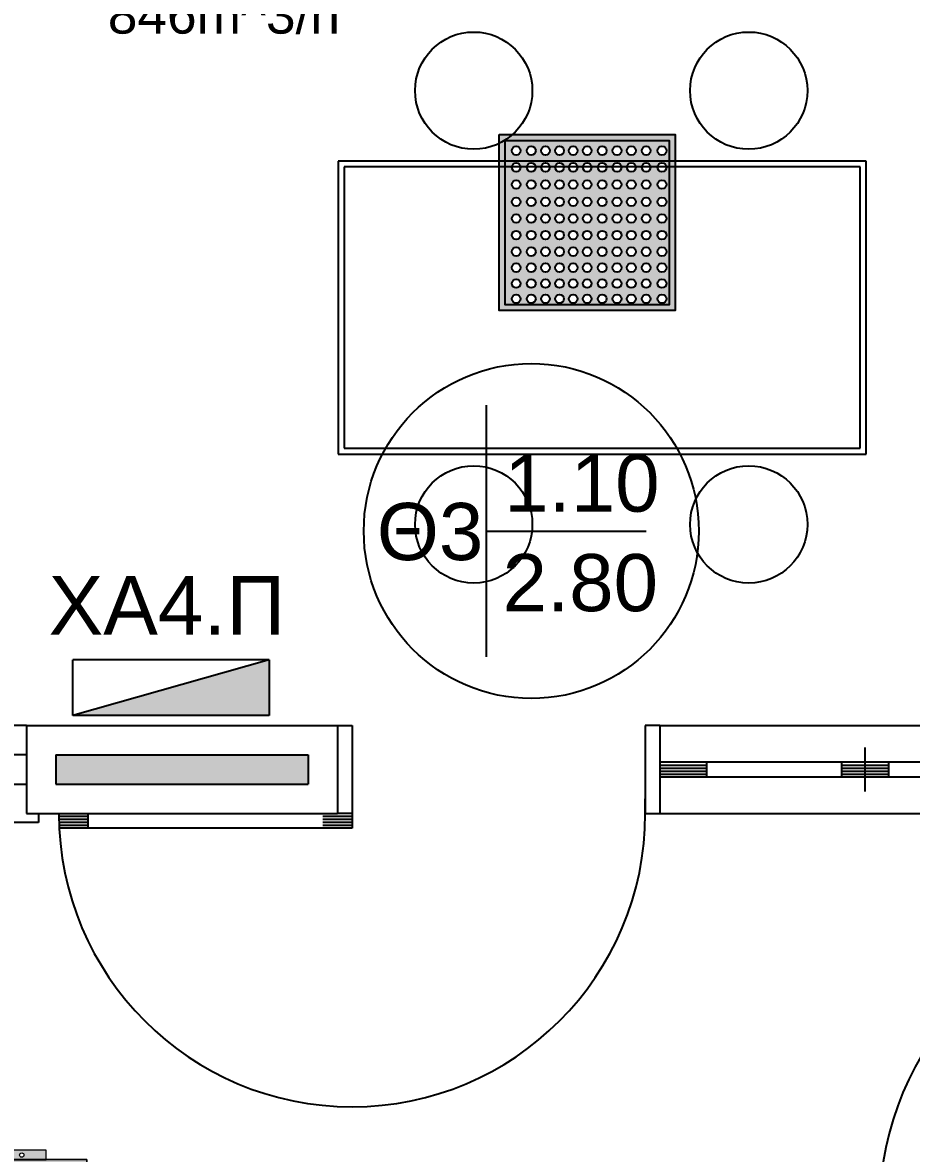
# Model space of a CAD drawing. Header units: metres. Extents: x -11 to 85, y -301 to 135.
# Drawn here: x 39.65 to 42.681, y -107.566 to -103.709 of the extents above; entities that cross this region are included whole.
import ezdxf

# ---------------------------------------------------------------- set-up
doc = ezdxf.new("R2010")
doc.units = ezdxf.units.M
doc.header["$LTSCALE"] = 0.036
for name, color, linetype in [('arxitek aorofos', 252, 'Continuous'), ('electext', 20, 'Continuous'), ('HLEK-SYMBOL', 3, 'Continuous'), ('HLEK_FL001_SYMBOLS', 230, 'Continuous')]:
    doc.layers.add(name, color=color, linetype=linetype)
doc.layers.add('axel', color=170, linetype='Continuous', lineweight=0)
doc.styles.add('COMU-N', font='arial.ttf')
doc.styles.add('W4MS2', font='W4MS2.shx')

# ---------------------------------------------------------------- blocks, each defined once
blk = doc.blocks.new('A$C14EC32DB')
for p, q in [((0.3, 2.44), (0.33, 2.44)), ((0.33, 2.44), (0.33, -0.04)), ((0, 2.4), (0, 0)), ((0.1, 2.4), (0.1, 2.35)), ((0.2, 2.35), (0.2, 2.4)), ((0.1, 2.35), (0.2, 2.35)), ((0.125, 2.35), (0.125, 1.6167)), ((0.175, 2.35), (0.175, 1.6167)), ((0.1, 1.6167), (0.1, 1.5667)), ((0.2, 1.6167), (0.1, 1.6167)), ((0.2, 1.5667), (0.2, 1.6167)), ((0.1, 1.5667), (0.2, 1.5667)), ((0.125, 1.5667), (0.125, 0.8333)), ((0.175, 1.5667), (0.175, 0.8333)), ((0.1, 0.8333), (0.1, 0.7833)), ((0.2, 0.8333), (0.1, 0.8333)), ((0.2, 0.7833), (0.2, 0.8333)), ((0.1, 0.7833), (0.2, 0.7833)), ((0.125, 0.7833), (0.125, 0.05)), ((0.175, 0.7833), (0.175, 0.05)), ((0.1, 0.05), (0.1, 0)), ((0.2, 0.05), (0.1, 0.05)), ((0.2, 0), (0.2, 0.05)), ((0.3, -0.04), (0.33, -0.04))]:
    blk.add_line(p, q)
blk = doc.blocks.new('thranio erga 2')
at = {"layer": 'arxitek aorofos'}
for p, q in [((-8.9619, 41.375), (-8.9619, 40.375)), ((-7.1619, 41.375), (-8.9619, 41.375)), ((-8.9419, 41.355), (-8.9419, 40.395)), ((-7.1819, 41.355), (-8.9419, 41.355)), ((-7.1819, 40.395), (-7.1819, 41.355)), ((-7.1619, 40.375), (-7.1619, 41.375)), ((-8.9419, 40.395), (-7.1819, 40.395)), ((-8.9619, 40.375), (-7.1619, 40.375))]:
    blk.add_line(p, q, dxfattribs=at)
for centre in [(-8.5002, 41.615), (-7.5622, 41.615), (-8.5002, 40.1355), (-7.5622, 40.1355)]:
    blk.add_circle(centre, 0.2, dxfattribs=at)
blk = doc.blocks.new('gJ6_a28')
at = {"layer": 'HLEK-SYMBOL', "color": 0, "linetype": 'Continuous'}
for p, q in [((-0.67, 0), (-0.67, 0.19)), ((-0.67, 0.19), (0, 0.19)), ((-0.67, 0), (0, 0.19)), ((0, 0.19), (0, 0)), ((-0.67, 0), (0, 0))]:
    blk.add_line(p, q, dxfattribs=at)
at = {"layer": 'HLEK-SYMBOL', "color": 0}
blk.add_solid([(-0.67, 0.19), (0, 0.19), (-0.67, 0)], dxfattribs=at)
at = {"layer": 'HLEK-SYMBOL', "color": 0, "style": 'W4MS2', "flags": 8}
blk.add_attdef('NODE_NUMBER', (0.018, 0.0914), '', height=0.1, dxfattribs=at)
blk.add_attdef('NODE_NUMBER', (0.018, 0.0914), '', height=0.1, dxfattribs=at)
blk = doc.blocks.new('led 46W tetragono')
at = {"layer": 'HLEK_FL001_SYMBOLS'}
h = blk.add_hatch(color=256, dxfattribs=at)
h.dxf.hatch_style = 1
h.paths.add_polyline_path([(104.7283, -8.1225), (104.7283, -8.7225), (105.3283, -8.7225), (105.3283, -8.1225)])
h.paths.add_polyline_path([(105.3083, -8.1425), (105.3083, -8.7025), (104.7483, -8.7025), (104.7483, -8.1425)], flags=16)
h.paths.add_polyline_path([(104.9493, -8.1771, -1), (104.9193, -8.1771, -1)], flags=0)
h.paths.add_polyline_path([(104.9954, -8.1771, -1), (104.9654, -8.1771, -1)], flags=0)
h.paths.add_polyline_path([(104.9014, -8.1771, -1), (104.8714, -8.1771, -1)], flags=0)
h.paths.add_polyline_path([(105.0432, -8.1771, -1), (105.0133, -8.1771, -1)], flags=0)
h.paths.add_polyline_path([(104.9493, -8.2338, -1), (104.9193, -8.2338, -1)], flags=0)
h.paths.add_polyline_path([(104.9954, -8.2338, -1), (104.9654, -8.2338, -1)], flags=0)
h.paths.add_polyline_path([(104.9014, -8.2338, -1), (104.8714, -8.2338, -1)], flags=0)
h.paths.add_polyline_path([(104.8526, -8.1771, -1), (104.8227, -8.1771, -1)], flags=0)
h.paths.add_polyline_path([(105.0432, -8.2338, -1), (105.0133, -8.2338, -1)], flags=0)
h.paths.add_polyline_path([(105.0946, -8.1771, -1), (105.0647, -8.1771, -1)], flags=0)
h.paths.add_polyline_path([(104.8526, -8.2338, -1), (104.8227, -8.2338, -1)], flags=0)
h.paths.add_polyline_path([(105.0946, -8.2338, -1), (105.0647, -8.2338, -1)], flags=0)
h.paths.add_polyline_path([(104.9493, -8.2927, -1), (104.9193, -8.2927, -1)], flags=0)
h.paths.add_polyline_path([(104.9954, -8.2927, -1), (104.9654, -8.2927, -1)], flags=0)
h.paths.add_polyline_path([(104.8012, -8.1771, -1), (104.7713, -8.1771, -1)], flags=0)
h.paths.add_polyline_path([(104.9014, -8.2927, -1), (104.8714, -8.2927, -1)], flags=0)
h.paths.add_polyline_path([(105.0432, -8.2927, -1), (105.0133, -8.2927, -1)], flags=0)
h.paths.add_polyline_path([(105.1452, -8.1771, -1), (105.1152, -8.1771, -1)], flags=0)
h.paths.add_polyline_path([(104.8012, -8.2338, -1), (104.7713, -8.2338, -1)], flags=0)
h.paths.add_polyline_path([(104.8526, -8.2927, -1), (104.8227, -8.2927, -1)], flags=0)
h.paths.add_polyline_path([(105.1452, -8.2338, -1), (105.1152, -8.2338, -1)], flags=0)
h.paths.add_polyline_path([(105.0946, -8.2927, -1), (105.0647, -8.2927, -1)], flags=0)
h.paths.add_polyline_path([(104.9493, -8.3517, -1), (104.9193, -8.3517, -1)], flags=0)
h.paths.add_polyline_path([(104.9954, -8.3517, -1), (104.9654, -8.3517, -1)], flags=0)
h.paths.add_polyline_path([(105.1939, -8.1771, -1), (105.164, -8.1771, -1)], flags=0)
h.paths.add_polyline_path([(104.9014, -8.3517, -1), (104.8714, -8.3517, -1)], flags=0)
h.paths.add_polyline_path([(105.0432, -8.3517, -1), (105.0133, -8.3517, -1)], flags=0)
h.paths.add_polyline_path([(104.8012, -8.2927, -1), (104.7713, -8.2927, -1)], flags=0)
h.paths.add_polyline_path([(105.1452, -8.2927, -1), (105.1152, -8.2927, -1)], flags=0)
h.paths.add_polyline_path([(105.1939, -8.2338, -1), (105.164, -8.2338, -1)], flags=0)
h.paths.add_polyline_path([(104.8526, -8.3517, -1), (104.8227, -8.3517, -1)], flags=0)
h.paths.add_polyline_path([(105.0946, -8.3517, -1), (105.0647, -8.3517, -1)], flags=0)
h.paths.add_polyline_path([(105.1939, -8.2927, -1), (105.164, -8.2927, -1)], flags=0)
h.paths.add_polyline_path([(105.2445, -8.1771, -1), (105.2145, -8.1771, -1)], flags=0)
h.paths.add_polyline_path([(104.8012, -8.3517, -1), (104.7713, -8.3517, -1)], flags=0)
h.paths.add_polyline_path([(104.9493, -8.4083, -1), (104.9193, -8.4083, -1)], flags=0)
h.paths.add_polyline_path([(104.9954, -8.4083, -1), (104.9654, -8.4083, -1)], flags=0)
h.paths.add_polyline_path([(105.1452, -8.3517, -1), (105.1152, -8.3517, -1)], flags=0)
h.paths.add_polyline_path([(104.9014, -8.4083, -1), (104.8714, -8.4083, -1)], flags=0)
h.paths.add_polyline_path([(105.0432, -8.4083, -1), (105.0133, -8.4083, -1)], flags=0)
h.paths.add_polyline_path([(105.2445, -8.2338, -1), (105.2145, -8.2338, -1)], flags=0)
h.paths.add_polyline_path([(104.8526, -8.4083, -1), (104.8227, -8.4083, -1)], flags=0)
h.paths.add_polyline_path([(105.0946, -8.4083, -1), (105.0647, -8.4083, -1)], flags=0)
h.paths.add_polyline_path([(105.1939, -8.3517, -1), (105.164, -8.3517, -1)], flags=0)
h.paths.add_polyline_path([(105.2445, -8.2927, -1), (105.2145, -8.2927, -1)], flags=0)
h.paths.add_polyline_path([(104.8012, -8.4083, -1), (104.7713, -8.4083, -1)], flags=0)
h.paths.add_polyline_path([(105.1452, -8.4083, -1), (105.1152, -8.4083, -1)], flags=0)
h.paths.add_polyline_path([(105.2985, -8.1771, -1), (105.2686, -8.1771, -1)], flags=0)
h.paths.add_polyline_path([(104.9493, -8.465, -1), (104.9193, -8.465, -1)], flags=0)
h.paths.add_polyline_path([(104.9954, -8.465, -1), (104.9654, -8.465, -1)], flags=0)
h.paths.add_polyline_path([(104.9014, -8.465, -1), (104.8714, -8.465, -1)], flags=0)
h.paths.add_polyline_path([(105.0432, -8.465, -1), (105.0133, -8.465, -1)], flags=0)
h.paths.add_polyline_path([(105.2985, -8.2338, -1), (105.2686, -8.2338, -1)], flags=0)
h.paths.add_polyline_path([(105.2445, -8.3517, -1), (105.2145, -8.3517, -1)], flags=0)
h.paths.add_polyline_path([(104.8526, -8.465, -1), (104.8227, -8.465, -1)], flags=0)
h.paths.add_polyline_path([(105.1939, -8.4083, -1), (105.164, -8.4083, -1)], flags=0)
h.paths.add_polyline_path([(105.0946, -8.465, -1), (105.0647, -8.465, -1)], flags=0)
h.paths.add_polyline_path([(105.2985, -8.2927, -1), (105.2686, -8.2927, -1)], flags=0)
h.paths.add_polyline_path([(104.8012, -8.465, -1), (104.7713, -8.465, -1)], flags=0)
h.paths.add_polyline_path([(105.1452, -8.465, -1), (105.1152, -8.465, -1)], flags=0)
h.paths.add_polyline_path([(105.2445, -8.4083, -1), (105.2145, -8.4083, -1)], flags=0)
h.paths.add_polyline_path([(104.9493, -8.5217, -1), (104.9193, -8.5217, -1)], flags=0)
h.paths.add_polyline_path([(104.9954, -8.5217, -1), (104.9654, -8.5217, -1)], flags=0)
h.paths.add_polyline_path([(105.2985, -8.3517, -1), (105.2686, -8.3517, -1)], flags=0)
h.paths.add_polyline_path([(104.9014, -8.5217, -1), (104.8714, -8.5217, -1)], flags=0)
h.paths.add_polyline_path([(105.0432, -8.5217, -1), (105.0133, -8.5217, -1)], flags=0)
h.paths.add_polyline_path([(105.1939, -8.465, -1), (105.164, -8.465, -1)], flags=0)
h.paths.add_polyline_path([(104.8526, -8.5217, -1), (104.8227, -8.5217, -1)], flags=0)
h.paths.add_polyline_path([(105.0946, -8.5217, -1), (105.0647, -8.5217, -1)], flags=0)
h.paths.add_polyline_path([(104.8012, -8.5217, -1), (104.7713, -8.5217, -1)], flags=0)
h.paths.add_polyline_path([(105.1452, -8.5217, -1), (105.1152, -8.5217, -1)], flags=0)
h.paths.add_polyline_path([(105.2985, -8.4083, -1), (105.2686, -8.4083, -1)], flags=0)
h.paths.add_polyline_path([(105.2445, -8.465, -1), (105.2145, -8.465, -1)], flags=0)
h.paths.add_polyline_path([(104.9493, -8.5761, -1), (104.9193, -8.5761, -1)], flags=0)
h.paths.add_polyline_path([(104.9954, -8.5761, -1), (104.9654, -8.5761, -1)], flags=0)
h.paths.add_polyline_path([(105.1939, -8.5217, -1), (105.164, -8.5217, -1)], flags=0)
h.paths.add_polyline_path([(104.9014, -8.5761, -1), (104.8714, -8.5761, -1)], flags=0)
h.paths.add_polyline_path([(105.0432, -8.5761, -1), (105.0133, -8.5761, -1)], flags=0)
h.paths.add_polyline_path([(104.8526, -8.5761, -1), (104.8227, -8.5761, -1)], flags=0)
h.paths.add_polyline_path([(105.0946, -8.5761, -1), (105.0647, -8.5761, -1)], flags=0)
h.paths.add_polyline_path([(105.2985, -8.465, -1), (105.2686, -8.465, -1)], flags=0)
h.paths.add_polyline_path([(104.8012, -8.5761, -1), (104.7713, -8.5761, -1)], flags=0)
h.paths.add_polyline_path([(105.2445, -8.5217, -1), (105.2145, -8.5217, -1)], flags=0)
h.paths.add_polyline_path([(105.1452, -8.5761, -1), (105.1152, -8.5761, -1)], flags=0)
h.paths.add_polyline_path([(105.1939, -8.5761, -1), (105.164, -8.5761, -1)], flags=0)
h.paths.add_polyline_path([(104.9493, -8.6305, -1), (104.9193, -8.6305, -1)], flags=0)
h.paths.add_polyline_path([(104.9954, -8.6305, -1), (104.9654, -8.6305, -1)], flags=0)
h.paths.add_polyline_path([(104.9014, -8.6305, -1), (104.8714, -8.6305, -1)], flags=0)
h.paths.add_polyline_path([(105.0432, -8.6305, -1), (105.0133, -8.6305, -1)], flags=0)
h.paths.add_polyline_path([(105.2985, -8.5217, -1), (105.2686, -8.5217, -1)], flags=0)
h.paths.add_polyline_path([(104.8526, -8.6305, -1), (104.8227, -8.6305, -1)], flags=0)
h.paths.add_polyline_path([(105.0946, -8.6305, -1), (105.0647, -8.6305, -1)], flags=0)
h.paths.add_polyline_path([(105.2445, -8.5761, -1), (105.2145, -8.5761, -1)], flags=0)
h.paths.add_polyline_path([(104.8012, -8.6305, -1), (104.7713, -8.6305, -1)], flags=0)
h.paths.add_polyline_path([(105.1452, -8.6305, -1), (105.1152, -8.6305, -1)], flags=0)
h.paths.add_polyline_path([(105.1939, -8.6305, -1), (105.164, -8.6305, -1)], flags=0)
h.paths.add_polyline_path([(104.9493, -8.6826, -1), (104.9193, -8.6826, -1)], flags=0)
h.paths.add_polyline_path([(104.9954, -8.6826, -1), (104.9654, -8.6826, -1)], flags=0)
h.paths.add_polyline_path([(105.2985, -8.5761, -1), (105.2686, -8.5761, -1)], flags=0)
h.paths.add_polyline_path([(104.9014, -8.6826, -1), (104.8714, -8.6826, -1)], flags=0)
h.paths.add_polyline_path([(105.0432, -8.6826, -1), (105.0133, -8.6826, -1)], flags=0)
h.paths.add_polyline_path([(104.8526, -8.6826, -1), (104.8227, -8.6826, -1)], flags=0)
h.paths.add_polyline_path([(105.0946, -8.6826, -1), (105.0647, -8.6826, -1)], flags=0)
h.paths.add_polyline_path([(105.2445, -8.6305, -1), (105.2145, -8.6305, -1)], flags=0)
h.paths.add_polyline_path([(104.8012, -8.6826, -1), (104.7713, -8.6826, -1)], flags=0)
h.paths.add_polyline_path([(105.1452, -8.6826, -1), (105.1152, -8.6826, -1)], flags=0)
h.paths.add_polyline_path([(105.1939, -8.6826, -1), (105.164, -8.6826, -1)], flags=0)
h.paths.add_polyline_path([(105.2985, -8.6305, -1), (105.2686, -8.6305, -1)], flags=0)
h.paths.add_polyline_path([(105.2445, -8.6826, -1), (105.2145, -8.6826, -1)], flags=0)
h.paths.add_polyline_path([(105.2985, -8.6826, -1), (105.2686, -8.6826, -1)], flags=0)
h = blk.add_hatch(color=181, dxfattribs=at)
h.dxf.hatch_style = 1
h.paths.add_polyline_path([(104.7483, -8.1425), (104.7483, -8.7025), (105.3083, -8.7025), (105.3083, -8.1425)])
h.paths.add_polyline_path([(104.9954, -8.3517, -1), (104.9654, -8.3517, -1)], flags=16)
h.paths.add_polyline_path([(105.0432, -8.3517, -1), (105.0133, -8.3517, -1)], flags=16)
h.paths.add_polyline_path([(104.9654, -8.2927, -1), (104.9954, -8.2927, -1)], flags=16)
h.paths.add_polyline_path([(105.0133, -8.2927, -1), (105.0432, -8.2927, -1)], flags=16)
h.paths.add_polyline_path([(104.9493, -8.3517, -1), (104.9193, -8.3517, -1)], flags=16)
h.paths.add_polyline_path([(104.9193, -8.2927, -1), (104.9493, -8.2927, -1)], flags=16)
h.paths.add_polyline_path([(105.0946, -8.3517, -1), (105.0647, -8.3517, -1)], flags=16)
h.paths.add_polyline_path([(105.0647, -8.2927, -1), (105.0946, -8.2927, -1)], flags=16)
h.paths.add_polyline_path([(104.9954, -8.4083, -1), (104.9654, -8.4083, -1)], flags=16)
h.paths.add_polyline_path([(105.0432, -8.4083, -1), (105.0133, -8.4083, -1)], flags=16)
h.paths.add_polyline_path([(104.9654, -8.2338, -1), (104.9954, -8.2338, -1)], flags=16)
h.paths.add_polyline_path([(105.0133, -8.2338, -1), (105.0432, -8.2338, -1)], flags=16)
h.paths.add_polyline_path([(104.9493, -8.4083, -1), (104.9193, -8.4083, -1)], flags=16)
h.paths.add_polyline_path([(105.0946, -8.4083, -1), (105.0647, -8.4083, -1)], flags=16)
h.paths.add_polyline_path([(104.9193, -8.2338, -1), (104.9493, -8.2338, -1)], flags=16)
h.paths.add_polyline_path([(105.0647, -8.2338, -1), (105.0946, -8.2338, -1)], flags=16)
h.paths.add_polyline_path([(104.9014, -8.3517, -1), (104.8714, -8.3517, -1)], flags=16)
h.paths.add_polyline_path([(104.8714, -8.2927, -1), (104.9014, -8.2927, -1)], flags=16)
h.paths.add_polyline_path([(105.1452, -8.3517, -1), (105.1152, -8.3517, -1)], flags=16)
h.paths.add_polyline_path([(105.1152, -8.2927, -1), (105.1452, -8.2927, -1)], flags=16)
h.paths.add_polyline_path([(104.9954, -8.465, -1), (104.9654, -8.465, -1)], flags=16)
h.paths.add_polyline_path([(105.0432, -8.465, -1), (105.0133, -8.465, -1)], flags=16)
h.paths.add_polyline_path([(104.9014, -8.4083, -1), (104.8714, -8.4083, -1)], flags=16)
h.paths.add_polyline_path([(104.8714, -8.2338, -1), (104.9014, -8.2338, -1)], flags=16)
h.paths.add_polyline_path([(104.9654, -8.1771, -1), (104.9954, -8.1771, -1)], flags=16)
h.paths.add_polyline_path([(105.0133, -8.1771, -1), (105.0432, -8.1771, -1)], flags=16)
h.paths.add_polyline_path([(105.1452, -8.4083, -1), (105.1152, -8.4083, -1)], flags=16)
h.paths.add_polyline_path([(104.9493, -8.465, -1), (104.9193, -8.465, -1)], flags=16)
h.paths.add_polyline_path([(105.1152, -8.2338, -1), (105.1452, -8.2338, -1)], flags=16)
h.paths.add_polyline_path([(105.0946, -8.465, -1), (105.0647, -8.465, -1)], flags=16)
h.paths.add_polyline_path([(104.9193, -8.1771, -1), (104.9493, -8.1771, -1)], flags=16)
h.paths.add_polyline_path([(105.0647, -8.1771, -1), (105.0946, -8.1771, -1)], flags=16)
h.paths.add_polyline_path([(104.8526, -8.3517, -1), (104.8227, -8.3517, -1)], flags=16)
h.paths.add_polyline_path([(104.8227, -8.2927, -1), (104.8526, -8.2927, -1)], flags=16)
h.paths.add_polyline_path([(105.1939, -8.3517, -1), (105.164, -8.3517, -1)], flags=16)
h.paths.add_polyline_path([(105.164, -8.2927, -1), (105.1939, -8.2927, -1)], flags=16)
h.paths.add_polyline_path([(104.9014, -8.465, -1), (104.8714, -8.465, -1)], flags=16)
h.paths.add_polyline_path([(104.8526, -8.4083, -1), (104.8227, -8.4083, -1)], flags=16)
h.paths.add_polyline_path([(105.1452, -8.465, -1), (105.1152, -8.465, -1)], flags=16)
h.paths.add_polyline_path([(104.8714, -8.1771, -1), (104.9014, -8.1771, -1)], flags=16)
h.paths.add_polyline_path([(104.8227, -8.2338, -1), (104.8526, -8.2338, -1)], flags=16)
h.paths.add_polyline_path([(105.1939, -8.4083, -1), (105.164, -8.4083, -1)], flags=16)
h.paths.add_polyline_path([(105.1152, -8.1771, -1), (105.1452, -8.1771, -1)], flags=16)
h.paths.add_polyline_path([(104.9954, -8.5217, -1), (104.9654, -8.5217, -1)], flags=16)
h.paths.add_polyline_path([(105.0432, -8.5217, -1), (105.0133, -8.5217, -1)], flags=16)
h.paths.add_polyline_path([(105.164, -8.2338, -1), (105.1939, -8.2338, -1)], flags=16)
h.paths.add_polyline_path([(104.9493, -8.5217, -1), (104.9193, -8.5217, -1)], flags=16)
h.paths.add_polyline_path([(105.0946, -8.5217, -1), (105.0647, -8.5217, -1)], flags=16)
h.paths.add_polyline_path([(104.8526, -8.465, -1), (104.8227, -8.465, -1)], flags=16)
h.paths.add_polyline_path([(104.8012, -8.3517, -1), (104.7713, -8.3517, -1)], flags=16)
h.paths.add_polyline_path([(104.7713, -8.2927, -1), (104.8012, -8.2927, -1)], flags=16)
h.paths.add_polyline_path([(104.8227, -8.1771, -1), (104.8526, -8.1771, -1)], flags=16)
h.paths.add_polyline_path([(105.1939, -8.465, -1), (105.164, -8.465, -1)], flags=16)
h.paths.add_polyline_path([(105.2445, -8.3517, -1), (105.2145, -8.3517, -1)], flags=16)
h.paths.add_polyline_path([(104.9014, -8.5217, -1), (104.8714, -8.5217, -1)], flags=16)
h.paths.add_polyline_path([(105.2145, -8.2927, -1), (105.2445, -8.2927, -1)], flags=16)
h.paths.add_polyline_path([(105.164, -8.1771, -1), (105.1939, -8.1771, -1)], flags=16)
h.paths.add_polyline_path([(104.8012, -8.4083, -1), (104.7713, -8.4083, -1)], flags=16)
h.paths.add_polyline_path([(105.1452, -8.5217, -1), (105.1152, -8.5217, -1)], flags=16)
h.paths.add_polyline_path([(104.7713, -8.2338, -1), (104.8012, -8.2338, -1)], flags=16)
h.paths.add_polyline_path([(105.2445, -8.4083, -1), (105.2145, -8.4083, -1)], flags=16)
h.paths.add_polyline_path([(105.2145, -8.2338, -1), (105.2445, -8.2338, -1)], flags=16)
h.paths.add_polyline_path([(104.9954, -8.5761, -1), (104.9654, -8.5761, -1)], flags=16)
h.paths.add_polyline_path([(105.0432, -8.5761, -1), (105.0133, -8.5761, -1)], flags=16)
h.paths.add_polyline_path([(104.8526, -8.5217, -1), (104.8227, -8.5217, -1)], flags=16)
h.paths.add_polyline_path([(104.8012, -8.465, -1), (104.7713, -8.465, -1)], flags=16)
h.paths.add_polyline_path([(104.9493, -8.5761, -1), (104.9193, -8.5761, -1)], flags=16)
h.paths.add_polyline_path([(105.0946, -8.5761, -1), (105.0647, -8.5761, -1)], flags=16)
h.paths.add_polyline_path([(105.1939, -8.5217, -1), (105.164, -8.5217, -1)], flags=16)
h.paths.add_polyline_path([(104.7713, -8.1771, -1), (104.8012, -8.1771, -1)], flags=16)
h.paths.add_polyline_path([(105.2445, -8.465, -1), (105.2145, -8.465, -1)], flags=16)
h.paths.add_polyline_path([(105.2145, -8.1771, -1), (105.2445, -8.1771, -1)], flags=16)
h.paths.add_polyline_path([(104.9014, -8.5761, -1), (104.8714, -8.5761, -1)], flags=16)
h.paths.add_polyline_path([(105.1452, -8.5761, -1), (105.1152, -8.5761, -1)], flags=16)
h.paths.add_polyline_path([(105.2985, -8.3517, -1), (105.2686, -8.3517, -1)], flags=16)
h.paths.add_polyline_path([(105.2686, -8.2927, -1), (105.2985, -8.2927, -1)], flags=16)
h.paths.add_polyline_path([(105.2985, -8.4083, -1), (105.2686, -8.4083, -1)], flags=16)
h.paths.add_polyline_path([(104.8012, -8.5217, -1), (104.7713, -8.5217, -1)], flags=16)
h.paths.add_polyline_path([(105.2686, -8.2338, -1), (105.2985, -8.2338, -1)], flags=16)
h.paths.add_polyline_path([(105.2445, -8.5217, -1), (105.2145, -8.5217, -1)], flags=16)
h.paths.add_polyline_path([(104.8526, -8.5761, -1), (104.8227, -8.5761, -1)], flags=16)
h.paths.add_polyline_path([(104.9954, -8.6305, -1), (104.9654, -8.6305, -1)], flags=16)
h.paths.add_polyline_path([(105.1939, -8.5761, -1), (105.164, -8.5761, -1)], flags=16)
h.paths.add_polyline_path([(105.0432, -8.6305, -1), (105.0133, -8.6305, -1)], flags=16)
h.paths.add_polyline_path([(104.9493, -8.6305, -1), (104.9193, -8.6305, -1)], flags=16)
h.paths.add_polyline_path([(105.2985, -8.465, -1), (105.2686, -8.465, -1)], flags=16)
h.paths.add_polyline_path([(105.0946, -8.6305, -1), (105.0647, -8.6305, -1)], flags=16)
h.paths.add_polyline_path([(105.2686, -8.1771, -1), (105.2985, -8.1771, -1)], flags=16)
h.paths.add_polyline_path([(104.9014, -8.6305, -1), (104.8714, -8.6305, -1)], flags=16)
h.paths.add_polyline_path([(105.1452, -8.6305, -1), (105.1152, -8.6305, -1)], flags=16)
h.paths.add_polyline_path([(104.8012, -8.5761, -1), (104.7713, -8.5761, -1)], flags=16)
h.paths.add_polyline_path([(105.2445, -8.5761, -1), (105.2145, -8.5761, -1)], flags=16)
h.paths.add_polyline_path([(105.2985, -8.5217, -1), (105.2686, -8.5217, -1)], flags=16)
h.paths.add_polyline_path([(104.8526, -8.6305, -1), (104.8227, -8.6305, -1)], flags=16)
h.paths.add_polyline_path([(105.1939, -8.6305, -1), (105.164, -8.6305, -1)], flags=16)
h.paths.add_polyline_path([(104.9954, -8.6826, -1), (104.9654, -8.6826, -1)], flags=16)
h.paths.add_polyline_path([(105.0432, -8.6826, -1), (105.0133, -8.6826, -1)], flags=16)
h.paths.add_polyline_path([(104.9493, -8.6826, -1), (104.9193, -8.6826, -1)], flags=16)
h.paths.add_polyline_path([(105.0946, -8.6826, -1), (105.0647, -8.6826, -1)], flags=16)
h.paths.add_polyline_path([(104.8012, -8.6305, -1), (104.7713, -8.6305, -1)], flags=16)
h.paths.add_polyline_path([(104.9014, -8.6826, -1), (104.8714, -8.6826, -1)], flags=16)
h.paths.add_polyline_path([(105.2985, -8.5761, -1), (105.2686, -8.5761, -1)], flags=16)
h.paths.add_polyline_path([(105.1452, -8.6826, -1), (105.1152, -8.6826, -1)], flags=16)
h.paths.add_polyline_path([(105.2445, -8.6305, -1), (105.2145, -8.6305, -1)], flags=16)
h.paths.add_polyline_path([(104.8526, -8.6826, -1), (104.8227, -8.6826, -1)], flags=16)
h.paths.add_polyline_path([(105.1939, -8.6826, -1), (105.164, -8.6826, -1)], flags=16)
h.paths.add_polyline_path([(105.2985, -8.6305, -1), (105.2686, -8.6305, -1)], flags=16)
h.paths.add_polyline_path([(104.8012, -8.6826, -1), (104.7713, -8.6826, -1)], flags=16)
h.paths.add_polyline_path([(105.2445, -8.6826, -1), (105.2145, -8.6826, -1)], flags=16)
h.paths.add_polyline_path([(105.2985, -8.6826, -1), (105.2686, -8.6826, -1)], flags=16)
for points in [[(104.7283, -8.1225), (105.3283, -8.1225), (105.3283, -8.7225), (104.7283, -8.7225)], [(104.7483, -8.1425), (105.3083, -8.1425), (105.3083, -8.7025), (104.7483, -8.7025)]]:
    blk.add_lwpolyline(points, close=True, dxfattribs=at)
for centre in [(104.7862, -8.1771), (104.8377, -8.1771), (104.8864, -8.1771), (104.9343, -8.1771), (104.9804, -8.1771), (105.0282, -8.1771), (105.0797, -8.1771), (105.1302, -8.1771), (105.1789, -8.1771), (105.2295, -8.1771), (105.2835, -8.1771), (104.7862, -8.2338), (104.8377, -8.2338), (104.8864, -8.2338), (104.9343, -8.2338), (104.9804, -8.2338), (105.0282, -8.2338), (105.0797, -8.2338), (105.1302, -8.2338), (105.1789, -8.2338), (105.2295, -8.2338), (105.2835, -8.2338), (104.7862, -8.2927), (104.8377, -8.2927), (104.8864, -8.2927), (104.9343, -8.2927), (104.9804, -8.2927), (105.0282, -8.2927), (105.0797, -8.2927), (105.1302, -8.2927), (105.1789, -8.2927), (105.2295, -8.2927), (105.2835, -8.2927), (104.7862, -8.3517), (104.8377, -8.3517), (104.8864, -8.3517), (104.9343, -8.3517), (104.9804, -8.3517), (105.0282, -8.3517), (105.0797, -8.3517), (105.1302, -8.3517), (105.1789, -8.3517), (105.2295, -8.3517), (105.2835, -8.3517), (104.7862, -8.4083), (104.8377, -8.4083), (104.8864, -8.4083), (104.9343, -8.4083), (104.9804, -8.4083), (105.0282, -8.4083), (105.0797, -8.4083), (105.1302, -8.4083), (105.1789, -8.4083), (105.2295, -8.4083), (105.2835, -8.4083), (104.7862, -8.465), (104.8377, -8.465), (104.8864, -8.465), (104.9343, -8.465), (104.9804, -8.465), (105.0282, -8.465), (105.0797, -8.465), (105.1302, -8.465), (105.1789, -8.465), (105.2295, -8.465), (105.2835, -8.465), (104.7862, -8.5217), (104.8377, -8.5217), (104.8864, -8.5217), (104.9343, -8.5217), (104.9804, -8.5217), (105.0282, -8.5217), (105.0797, -8.5217), (105.1302, -8.5217), (105.1789, -8.5217), (105.2295, -8.5217), (105.2835, -8.5217), (104.7862, -8.5761), (104.8377, -8.5761), (104.8864, -8.5761), (104.9343, -8.5761), (104.9804, -8.5761), (105.0282, -8.5761), (105.0797, -8.5761), (105.1302, -8.5761), (105.1789, -8.5761), (105.2295, -8.5761), (105.2835, -8.5761), (104.7862, -8.6305), (104.8377, -8.6305), (104.8864, -8.6305), (104.9343, -8.6305), (104.9804, -8.6305), (105.0282, -8.6305), (105.0797, -8.6305), (105.1302, -8.6305), (105.1789, -8.6305), (105.2295, -8.6305), (105.2835, -8.6305), (104.7862, -8.6826), (104.8377, -8.6826), (104.8864, -8.6826), (104.9343, -8.6826), (104.9804, -8.6826), (105.0282, -8.6826), (105.0797, -8.6826), (105.1302, -8.6826), (105.1789, -8.6826), (105.2295, -8.6826), (105.2835, -8.6826)]:
    blk.add_circle(centre, 0.015, dxfattribs=at)
blk = doc.blocks.new('A$C5A126718')
at = {"layer": 'axel'}
for p, q in [((-0.0317, 0.0343), (-0.0317, 0.0321)), ((-0.0301, 0.0343), (-0.0317, 0.0343)), ((-0.0317, 0.0321), (-0.0317, 0.0236)), ((-0.0317, 0.0321), (-0.0301, 0.0321)), ((-0.0317, 0.0236), (-0.0301, 0.0236)), ((-0.0317, 0.0236), (-0.0317, 0.0214)), ((-0.0301, 0.0214), (-0.0317, 0.0214)), ((-0.0301, 0.0129), (-0.0317, 0.0129)), ((-0.0317, 0.0129), (-0.0317, 0.0107)), ((-0.0317, 0.0107), (-0.0301, 0.0107)), ((-0.0317, 0.0107), (-0.0317, 0.0021)), ((-0.0317, 0.0021), (-0.0301, 0.0021)), ((-0.0317, 0.0021), (-0.0317, 0)), ((-0.0301, 0), (-0.0317, 0)), ((-0.0012, 0.0343), (-0.0301, 0.0343)), ((-0.0301, 0.0343), (-0.0301, 0.0321)), ((-0.0301, 0.0321), (-0.0301, 0.0236)), ((-0.0301, 0.0236), (-0.0301, 0.0214)), ((-0.0301, 0.0214), (-0.0131, 0.0214)), ((-0.0301, 0.0129), (-0.0301, 0.0107)), ((-0.0131, 0.0129), (-0.0301, 0.0129)), ((-0.0301, 0.0107), (-0.0301, 0.0021)), ((-0.0301, 0.0021), (-0.0301, 0)), ((-0.0301, 0), (-0.0012, 0)), ((-0.0012, 0.0343), (0, 0.0343)), ((-0.0012, 0.0343), (-0.0012, 0.033)), ((-0.0012, 0.033), (-0.0012, 0.03)), ((-0.0012, 0.03), (-0.0012, 0.0271)), ((-0.0012, 0.0271), (0, 0.0271)), ((-0.0012, 0.027), (-0.0012, 0.0271)), ((-0.0012, 0.0073), (-0.0012, 0.027)), ((-0.0012, 0.0071), (-0.0012, 0.0073)), ((-0.0012, 0.0071), (0, 0.0071)), ((-0.0012, 0.0071), (-0.0012, 0.0043)), ((-0.0012, 0.0043), (-0.0012, 0.0013)), ((-0.0012, 0.0013), (-0.0012, 0)), ((-0.0012, 0), (0, 0)), ((0.0004, 0.0271), (0.0004, 0.0343)), ((0.0004, 0.0271), (0.0004, 0.0343)), ((0.0004, 0.0211), (0.0004, 0.0271)), ((0.0004, 0.0211), (0.0004, 0.0271)), ((0.0004, 0.0207), (0.0004, 0.0211)), ((0.0004, 0.0207), (0.0004, 0.0211)), ((0.0004, 0.0186), (0.0004, 0.0207)), ((0.0004, 0.0186), (0.0004, 0.0207)), ((0.0004, 0.0157), (0.0004, 0.0186)), ((0.0004, 0.0157), (0.0004, 0.0186)), ((0.0004, 0.0136), (0.0004, 0.0157)), ((0.0004, 0.0136), (0.0004, 0.0157)), ((0.0004, 0.0132), (0.0004, 0.0136)), ((0.0004, 0.0132), (0.0004, 0.0136)), ((0.0004, 0.0071), (0.0004, 0.0132)), ((0.0004, 0.0071), (0.0004, 0.0132)), ((0.0004, 0), (0.0004, 0.0071)), ((0.0004, 0), (0.0004, 0.0071))]:
    blk.add_line(p, q, dxfattribs=at)
blk.add_arc((-0.0131, 0.0171), 0.00429, 270, 90, dxfattribs=at)
blk = doc.blocks.new('A$C3A54651E')
at = {"layer": 'axel'}
for p, q in [((0.0091, 0.0228), (0, 0.0228)), ((0, 0.0228), (0, 0)), ((0.0091, 0), (0, 0)), ((0.0091, 0), (0.0091, 0.0228)), ((0.0091, 0.0171), (0.0162, 0.0171)), ((0.0091, 0.0057), (0.0162, 0.0057)), ((0.0162, 0.019), (0.0166, 0.0193)), ((0.0162, 0.0038), (0.0162, 0.019)), ((0.0162, 0.0038), (0.0166, 0.0035)), ((0.0166, 0.0035), (0.0166, 0.0193)), ((0.0166, 0.0193), (0.0184, 0.0193)), ((0.0166, 0.0035), (0.0184, 0.0035)), ((0.0184, 0.02), (0.0184, 0.0199)), ((0.0184, 0.02), (0.0184, 0.02)), ((0.0184, 0.0199), (0.0184, 0.0193)), ((0.0184, 0.0193), (0.0184, 0.0153)), ((0.0184, 0.0153), (0.0184, 0.0067)), ((0.0184, 0.0067), (0.0184, 0.0035)), ((0.0184, 0.0035), (0.0184, 0.0028)), ((0.0184, 0.0028), (0.0184, 0.0028)), ((0.0191, 0.0202), (0.0254, 0.0202)), ((0.0191, 0.0197), (0.0254, 0.0197)), ((0.0191, 0.0109), (0.0254, 0.0109)), ((0.0191, 0.0026), (0.0254, 0.0026)), ((0.0262, 0.0199), (0.0262, 0.02)), ((0.0262, 0.02), (0.0262, 0.02)), ((0.0262, 0.0182), (0.0262, 0.0199)), ((0.0262, 0.0153), (0.0262, 0.0182)), ((0.0262, 0.0182), (0.0284, 0.0182)), ((0.0262, 0.0067), (0.0262, 0.0153)), ((0.0262, 0.0046), (0.0262, 0.0067)), ((0.0262, 0.0028), (0.0262, 0.0046)), ((0.0262, 0.0046), (0.0284, 0.0046)), ((0.0262, 0.0028), (0.0262, 0.0028)), ((0.0284, 0.0193), (0.037, 0.0193)), ((0.0284, 0.0182), (0.0284, 0.0193)), ((0.0284, 0.0046), (0.0284, 0.0182)), ((0.0284, 0.0035), (0.0284, 0.0046)), ((0.0284, 0.0035), (0.037, 0.0035)), ((0.037, 0.0035), (0.037, 0.0193)), ((0.0373, 0.019), (0.037, 0.0193)), ((0.0373, 0.0037), (0.037, 0.0035)), ((0.0373, 0.0182), (0.0373, 0.019)), ((0.0373, 0.0046), (0.0373, 0.0182)), ((0.0373, 0.0182), (0.0403, 0.0182)), ((0.0373, 0.0037), (0.0373, 0.0046)), ((0.0373, 0.0046), (0.0403, 0.0046)), ((0.0403, 0.0046), (0.0403, 0.0182)), ((0.0423, 0.0162), (0.0403, 0.0182)), ((0.0423, 0.0066), (0.0403, 0.0046)), ((0.0423, 0.0066), (0.0423, 0.0162))]:
    blk.add_line(p, q, dxfattribs=at)
for points in [[(0.0191, 0.0202, 0.004311), (0.019, 0.0202, 0.005535), (0.0188, 0.0202, 0.007292), (0.0187, 0.0201, 0.009929), (0.0186, 0.0201), (0.0186, 0.0201, 0.019665), (0.0185, 0.02, 0.032685), (0.0184, 0.02, 0.060642), (0.0184, 0.02), (0.0184, 0.02)], [(0.0184, 0.0199, 0.159929), (0.0184, 0.0199, 0.090191), (0.0184, 0.0199, 0.0462), (0.0184, 0.0199, 0.02623), (0.0185, 0.0198), (0.0186, 0.0198, 0.013719), (0.0187, 0.0198, 0.009481), (0.0188, 0.0198, 0.006867), (0.0189, 0.0197, 0.005151), (0.0191, 0.0197)], [(0.0191, 0.0197, 0.015295), (0.0188, 0.0186, 0.017604), (0.0186, 0.0175), (0.0185, 0.0169, 0.02245), (0.0184, 0.0158), (0.0184, 0.0153)], [(0.0184, 0.0153, 0.023182), (0.0184, 0.0142, 0.022013), (0.0186, 0.0131), (0.0187, 0.0125, 0.017076), (0.0189, 0.0114), (0.0191, 0.0109)], [(0.0191, 0.0109, 0.016103), (0.0188, 0.0098, 0.018613), (0.0186, 0.0088), (0.0185, 0.0083, 0.023826), (0.0184, 0.0072), (0.0184, 0.0067)], [(0.0184, 0.0067, 0.024647), (0.0184, 0.0057, 0.023359), (0.0186, 0.0046), (0.0187, 0.0041, 0.018023), (0.0189, 0.0031), (0.0191, 0.0026)], [(0.0191, 0.0026, -0.004311), (0.019, 0.0026, -0.005535), (0.0188, 0.0026, -0.007292), (0.0187, 0.0027, -0.009929), (0.0186, 0.0027), (0.0186, 0.0027, -0.019665), (0.0185, 0.0027, -0.032685), (0.0184, 0.0028, -0.060642), (0.0184, 0.0028), (0.0184, 0.0028)], [(0.0262, 0.02, 0.102242), (0.0262, 0.02, 0.051435), (0.0261, 0.02, 0.028507), (0.0261, 0.0201, 0.01755), (0.026, 0.0201), (0.0259, 0.0201, 0.009159), (0.0258, 0.0201, 0.006785), (0.0257, 0.0202, 0.005184), (0.0255, 0.0202), (0.0254, 0.0202)], [(0.0254, 0.0197, 0.004812), (0.0256, 0.0197, 0.00636), (0.0258, 0.0198, 0.008685), (0.0259, 0.0198, 0.012384), (0.026, 0.0198), (0.0261, 0.0198, 0.023143), (0.0261, 0.0199, 0.039656), (0.0262, 0.0199, 0.07579), (0.0262, 0.0199, 0.144125), (0.0262, 0.0199)], [(0.0262, 0.0153, 0.023214), (0.0262, 0.0164, 0.02204), (0.026, 0.0175), (0.0259, 0.018, 0.017046), (0.0256, 0.0191), (0.0254, 0.0197)], [(0.0254, 0.0109, 0.01528), (0.0258, 0.012, 0.017585), (0.026, 0.013), (0.0261, 0.0136, 0.022468), (0.0262, 0.0147), (0.0262, 0.0153)], [(0.0262, 0.0067, 0.024685), (0.0262, 0.0078, 0.023392), (0.026, 0.0088), (0.0259, 0.0093, 0.017988), (0.0256, 0.0103), (0.0254, 0.0109)], [(0.0254, 0.0026, 0.016073), (0.0258, 0.0036, 0.018575), (0.026, 0.0046), (0.0261, 0.0052, 0.023861), (0.0262, 0.0062), (0.0262, 0.0067)], [(0.0262, 0.0028, -0.102242), (0.0262, 0.0028, -0.051435), (0.0261, 0.0028, -0.028507), (0.0261, 0.0027, -0.01755), (0.026, 0.0027), (0.0259, 0.0027, -0.009159), (0.0258, 0.0026, -0.006785), (0.0257, 0.0026, -0.005184), (0.0255, 0.0026), (0.0254, 0.0026)]]:
    blk.add_lwpolyline(points, format="xyb", dxfattribs=at)
blk = doc.blocks.new('A$C531E15D6')
at = {"layer": 'axel'}
for p, q in [((-0.0003, 0.0241), (-0.0003, -0.0359)), ((-0.0003, 0.0241), (0.0009, 0.0241)), ((-0.0003, 0.0134), (0, 0.0134)), ((-0.0003, 0.0113), (0, 0.0113)), ((-0.0003, 0.0066), (-0.0003, 0.0031)), ((-0.0003, 0.0066), (-0.0003, 0.0031)), ((0, 0.0059), (-0.0003, 0.0059)), ((-0.0003, 0.0031), (-0.0003, -0.0276)), ((0.0021, 0.0241), (0, 0.022)), ((0, 0.0059), (0, 0.022)), ((0, -0.0059), (0, 0.0059)), ((0, -0.0059), (0, 0.0059)), ((0.0012, 0.0241), (0.0009, 0.0241)), ((0.0012, 0.0241), (0.0009, 0.0241)), ((0.0012, 0.0241), (0.0021, 0.0241)), ((0.0021, 0.0241), (0.0321, 0.0241)), ((0.0021, 0.0241), (0.0321, 0.0241)), ((0.0321, 0.0241), (0.0343, 0.022)), ((0.0343, 0.022), (0.0343, 0.0134)), ((0.0343, 0.022), (0.0343, 0.0134)), ((0.0343, 0.0134), (0.0343, -0.0251)), ((0.0343, 0.0134), (0.0343, -0.0251)), ((0.038, 0.0127), (0.0343, 0.0128)), ((0.0347, 0.0056), (0.0343, 0.0056)), ((0.0347, 0.0056), (0.0347, -0.0059)), ((0.0357, 0.0099), (0.0357, 0.0045)), ((0.04, 0.0099), (0.0357, 0.0099)), ((0.0357, 0.0045), (0.0357, 0.0038)), ((0.0357, 0.0045), (0.0357, 0.0038)), ((0.0357, 0.0038), (0.0357, -0.0059)), ((0.0357, 0.0038), (0.0357, -0.0059)), ((0.038, 0.0127), (0.038, 0.0099)), ((0.04, 0.0099), (0.04, -0.0059)), ((0, -0.0176), (-0.0003, -0.0176)), ((-0.0003, -0.023), (0, -0.023)), ((-0.0003, -0.0251), (0, -0.0251)), ((-0.0003, -0.0276), (-0.0003, -0.0312)), ((-0.0003, -0.0276), (-0.0003, -0.0312)), ((-0.0003, -0.0359), (0.0021, -0.0359)), ((0, -0.0176), (0, -0.0059)), ((0, -0.0176), (0, -0.0059)), ((0, -0.0337), (0, -0.0176)), ((0.0021, -0.0359), (0, -0.0337)), ((0.0321, -0.0359), (0.0021, -0.0359)), ((0.0321, -0.0359), (0.0021, -0.0359)), ((0.0343, -0.0337), (0.0321, -0.0359)), ((0.0347, -0.0173), (0.0343, -0.0173)), ((0.038, -0.0244), (0.0343, -0.0245)), ((0.0343, -0.0251), (0.0343, -0.0337)), ((0.0343, -0.0251), (0.0343, -0.0337)), ((0.0347, -0.0059), (0.0347, -0.0173)), ((0.0357, -0.0059), (0.0357, -0.0155)), ((0.0357, -0.0059), (0.0357, -0.0155)), ((0.0357, -0.0155), (0.0357, -0.0162)), ((0.0357, -0.0155), (0.0357, -0.0162)), ((0.0357, -0.0162), (0.0357, -0.0216)), ((0.04, -0.0216), (0.0357, -0.0216)), ((0.038, -0.0244), (0.038, -0.0216)), ((0.04, -0.0059), (0.04, -0.0216))]:
    blk.add_line(p, q, dxfattribs=at)
for centre, radius in [((0.0171, 0.0199), 0.00214), ((0.0171, 0.0199), 0.00111), ((0.0171, -0.0316), 0.00214), ((0.0171, -0.0316), 0.00111)]:
    blk.add_circle(centre, radius, dxfattribs=at)
for centre, radius, start, end in [((0.0321, 0.022), 0.00214, 0, 90), ((0.0346, 0.0045), 0.00107, 0, 89.5416), ((0.0321, -0.0337), 0.00214, 270, 0), ((0.0346, -0.0162), 0.00107, 270.4584, 0)]:
    blk.add_arc(centre, radius, start, end, dxfattribs=at)
blk = doc.blocks.new('FCU 10 KANALATO')
at = {"layer": 'axel'}
h = blk.add_hatch(color=211, dxfattribs=at)
h.paths.add_polyline_path([(47988.1338, 13560.164), (47988.1338, 13560.197), (47986.8138, 13560.197), (47986.8138, 13560.164)])
h.paths.add_polyline_path([(47987.5563, 13560.1878, -1), (47987.5563, 13560.1731, -1)], flags=16)
h.paths.add_polyline_path([(47987.3913, 13560.1731, -1), (47987.3913, 13560.1878, -1)], flags=16)
h.paths.add_polyline_path([(47987.7213, 13560.1878, -1), (47987.7213, 13560.1731, -1)], flags=16)
h.paths.add_polyline_path([(47987.2263, 13560.1731, -1), (47987.2263, 13560.1878, -1)], flags=16)
h.paths.add_polyline_path([(47987.8863, 13560.1878, -1), (47987.8863, 13560.1731, -1)], flags=16)
h.paths.add_polyline_path([(47987.0613, 13560.1731, -1), (47987.0613, 13560.1878, -1)], flags=16)
h.paths.add_polyline_path([(47988.0513, 13560.1878, -1), (47988.0513, 13560.1731, -1)], flags=16)
h.paths.add_polyline_path([(47986.8963, 13560.1731, -1), (47986.8963, 13560.1878, -1)], flags=16)
for color, points in [(150, [(47986.6743, 13560.1633), (47986.6743, 13560.0206), (47986.6751, 13560.0206), (47986.6751, 13560.0135), (47986.6751, 13560.0074), (47986.6751, 13560.007), (47986.6751, 13560.002), (47986.6751, 13559.9935), (47986.6751, 13559.9863), (47986.6743, 13559.9863), (47986.6743, 13559.782), (47987.7792, 13559.782), (47988.2671, 13559.782), (47988.2671, 13559.782), (47988.2704, 13559.782), (47988.2704, 13560.1633)]), (151, [(47988.2705, 13559.5646), (47988.2705, 13559.5982), (47988.2705, 13559.5982), (47988.2705, 13559.621), (47988.2705, 13559.621), (47988.2705, 13559.6682), (47988.2705, 13559.6682), (47988.2705, 13559.691), (47988.2705, 13559.691), (47988.2705, 13559.7061), (47988.2705, 13559.7061), (47988.2705, 13559.7132), (47988.2705, 13559.7193), (47988.2705, 13559.7196), (47988.2705, 13559.7246), (47988.2705, 13559.7332), (47988.2705, 13559.7403), (47988.2705, 13559.7403), (47988.2705, 13559.7785), (47987.4805, 13559.7785), (47987.4805, 13559.7638), (47987.4362, 13559.7638), (47987.4362, 13559.7785), (47986.6743, 13559.7785), (47986.6743, 13559.7403), (47986.6751, 13559.7403), (47986.6751, 13559.7332), (47986.6751, 13559.7271), (47986.6751, 13559.7218), (47986.6751, 13559.7193), (47986.6751, 13559.7132), (47986.6751, 13559.7061), (47986.6743, 13559.7061), (47986.6743, 13559.5646)])]:
    blk.add_hatch(color=color, dxfattribs=at).paths.add_polyline_path(points)
h = blk.add_hatch(color=211, dxfattribs=at)
h.paths.add_polyline_path([(47988.1338, 13559.5327), (47988.1338, 13559.5657), (47986.8138, 13559.5657), (47986.8138, 13559.5327)])
h.paths.add_polyline_path([(47987.5563, 13559.5565, -1), (47987.5563, 13559.5418, -1)], flags=16)
h.paths.add_polyline_path([(47987.3913, 13559.5418, -1), (47987.3913, 13559.5565, -1)], flags=16)
h.paths.add_polyline_path([(47987.7213, 13559.5565, -1), (47987.7213, 13559.5418, -1)], flags=16)
h.paths.add_polyline_path([(47987.2263, 13559.5418, -1), (47987.2263, 13559.5565, -1)], flags=16)
h.paths.add_polyline_path([(47987.8863, 13559.5565, -1), (47987.8863, 13559.5418, -1)], flags=16)
h.paths.add_polyline_path([(47987.0613, 13559.5418, -1), (47987.0613, 13559.5565, -1)], flags=16)
h.paths.add_polyline_path([(47988.0513, 13559.5565, -1), (47988.0513, 13559.5418, -1)], flags=16)
h.paths.add_polyline_path([(47986.8963, 13559.5418, -1), (47986.8963, 13559.5565, -1)], flags=16)
for p, q in [((47986.6743, 13559.782), (47987.7792, 13559.782)), ((47986.6743, 13559.7804), (47987.7792, 13559.7804)), ((47986.6743, 13559.78), (47987.7816, 13559.78)), ((47987.7349, 13559.7785), (47986.6743, 13559.7785)), ((47987.4362, 13559.7785), (47987.4362, 13559.78)), ((47987.4362, 13559.7638), (47987.4362, 13559.7785)), ((47987.4362, 13559.766), (47987.4805, 13559.766)), ((47987.4805, 13559.7785), (47987.4805, 13559.78)), ((47987.4805, 13559.7785), (47987.4805, 13559.7638)), ((47988.2705, 13559.7785), (47987.7329, 13559.7785)), ((47987.7792, 13559.782), (47988.2671, 13559.782)), ((47987.7792, 13559.7804), (47988.2705, 13559.7804)), ((47987.7792, 13559.78), (47988.2705, 13559.78)), ((47987.4805, 13559.7638), (47987.4362, 13559.7638))]:
    blk.add_line(p, q, dxfattribs=at)
at = {"layer": 'axel', "linetype": 'Continuous'}
for points in [[(47986.8138, 13560.164), (47988.1338, 13560.164), (47988.1338, 13560.197), (47986.8138, 13560.197)], [(47986.8138, 13559.5327), (47988.1338, 13559.5327), (47988.1338, 13559.5657), (47986.8138, 13559.5657)]]:
    blk.add_lwpolyline(points, close=True, dxfattribs=at)
at = {"layer": 'axel'}
for points in [[(47986.6743, 13560.1633), (47988.2704, 13560.1633), (47988.2704, 13559.782), (47986.6743, 13559.782)], [(47986.6743, 13560.1633), (47988.2705, 13560.1633), (47988.2705, 13559.5646), (47986.6743, 13559.5646)], [(47986.6743, 13559.5646), (47988.2705, 13559.5646), (47988.2705, 13559.7785), (47986.6743, 13559.7785)]]:
    blk.add_lwpolyline(points, close=True, dxfattribs=at)
at = {"layer": 'axel', "linetype": 'Continuous'}
for centre in [(47986.8963, 13560.1805), (47987.0613, 13560.1805), (47987.2263, 13560.1805), (47987.3913, 13560.1805), (47987.5563, 13560.1805), (47987.7213, 13560.1805), (47987.8863, 13560.1805), (47988.0513, 13560.1805), (47986.8963, 13559.5492), (47987.0613, 13559.5492), (47987.2263, 13559.5492), (47987.3913, 13559.5492), (47987.5563, 13559.5492), (47987.7213, 13559.5492), (47987.8863, 13559.5492), (47988.0513, 13559.5492)]:
    blk.add_circle(centre, 0.00739, dxfattribs=at)
at = {"layer": 'axel'}
blk.add_circle((47987.4583, 13559.7731), 0.00111, dxfattribs=at)
at = {"xscale": -1, "rotation": 180}
for name, p in [('A$C3A54651E', (47988.2705, 13560.1043)), ('A$C531E15D6', (47988.2708, 13559.8575)), ('A$C5A126718', (47986.6746, 13559.7403)), ('A$C3A54651E', (47988.2705, 13559.691)), ('A$C3A54651E', (47988.2705, 13559.621))]:
    blk.add_blockref(name, p, dxfattribs=at)
blk.add_blockref('A$C5A126718', (47986.6746, 13559.9863))
at = {"xscale": -1}
blk.add_blockref('A$C5A126718', (47988.271, 13559.9863), dxfattribs=at)
at = {"rotation": 180}
blk.add_blockref('A$C5A126718', (47988.271, 13559.7403), dxfattribs=at)

msp = doc.modelspace()

# ---------------------------------------------------------------- hatches: boundary and pattern name
at = {"layer": 'arxitek aorofos'}
msp.add_hatch(color=256, dxfattribs=at).paths.add_polyline_path([(40.6237, -106.3075), (40.6237, -106.2075), (39.7637, -106.2075), (39.7637, -106.3075)])

# ---------------------------------------------------------------- linework, layer by layer
for p, q in [((41.2311, -105.0146), (41.2311, -105.8726)), ((41.2311, -105.4436), (41.7771, -105.4436)), ((39.6637, -106.1075), (39.6637, -106.4075)), ((39.6637, -106.1075), (40.7237, -106.1075)), ((40.7237, -106.1075), (40.7237, -106.4075)), ((40.7237, -106.1075), (40.7737, -106.1075)), ((40.7737, -106.1075), (40.7737, -106.4075)), ((41.8237, -106.1075), (41.7737, -106.1075)), ((41.7737, -106.1075), (41.7737, -106.4075)), ((41.8237, -106.1075), (43.2237, -106.1075)), ((41.8237, -106.1075), (41.8237, -106.4075)), ((42.5237, -106.3325), (42.5237, -106.1825)), ((39.7637, -106.2075), (40.6237, -106.2075)), ((39.7637, -106.2075), (39.7637, -106.3075)), ((40.6237, -106.2075), (40.6237, -106.3075)), ((43.2237, -106.2325), (41.8237, -106.2325)), ((41.8237, -106.2425), (41.9837, -106.2425)), ((41.8237, -106.2525), (41.9837, -106.2525)), ((41.9837, -106.2825), (41.9837, -106.2325)), ((42.4437, -106.2825), (42.4437, -106.2325)), ((42.4437, -106.2425), (42.6037, -106.2425)), ((42.4437, -106.2525), (42.6037, -106.2525)), ((42.6037, -106.2825), (42.6037, -106.2325)), ((41.8237, -106.2625), (41.9837, -106.2625)), ((41.8237, -106.2725), (41.9837, -106.2725)), ((41.8237, -106.2825), (43.2237, -106.2825)), ((42.4437, -106.2625), (42.6037, -106.2625)), ((42.4437, -106.2725), (42.6037, -106.2725)), ((39.7637, -106.3075), (40.6237, -106.3075)), ((41.7737, -106.4075), (41.7737, -106.3575)), ((39.6637, -106.4075), (40.7237, -106.4075)), ((39.8737, -106.4575), (39.8737, -106.4075)), ((40.7737, -106.4075), (40.7237, -106.4075)), ((40.7737, -106.4075), (40.7737, -106.4575)), ((41.7737, -106.4075), (41.8237, -106.4075)), ((41.8237, -106.4075), (43.2237, -106.4075)), ((39.8737, -106.4175), (39.7738, -106.4175)), ((39.8737, -106.4275), (39.7739, -106.4275)), ((39.8737, -106.4375), (39.7742, -106.4375)), ((39.8737, -106.4475), (39.7745, -106.4475)), ((40.7737, -106.4175), (40.6737, -106.4175)), ((40.7737, -106.4275), (40.6737, -106.4275)), ((40.7737, -106.4375), (40.6737, -106.4375)), ((40.7737, -106.4475), (40.6737, -106.4475)), ((40.7737, -106.4575), (39.775, -106.4575))]:
    msp.add_line(p, q, dxfattribs=at)
msp.add_circle((41.3848, -105.4436), 0.5712, dxfattribs=at)
for centre, start, end in [((40.7737, -106.4075), 180, 0), ((43.5737, -107.7481), 90, 270)]:
    msp.add_arc(centre, 1, start, end, dxfattribs=at)

# ---------------------------------------------------------------- block references
msp.add_blockref('thranio erga 2', (49.6886, -145.5565), dxfattribs=at)
at = {"layer": 'arxitek aorofos', "rotation": 270}
msp.add_blockref('A$C14EC32DB', (37.2637, -106.1075), dxfattribs=at)
at = {"layer": 'axel', "rotation": 180}
msp.add_blockref('FCU 10 KANALATO', (48026.5436, 13451.977), dxfattribs=at)
at = {"layer": 'HLEK_FL001_SYMBOLS'}
msp.add_blockref('led 46W tetragono', (-63.4529, -95.9691), dxfattribs=at)
at = {"layer": 'HLEK_FL001_SYMBOLS', "rotation": 180}
msp.add_blockref('gJ6_a28', (39.8214, -105.8828), dxfattribs=at)

# ---------------------------------------------------------------- texts
at = {"layer": 'arxitek aorofos', "style": 'COMU-N'}
for s, p in [('1.10', (41.2923, -105.3777)), ('Θ3', (40.858, -105.5428)), ('2.80', (41.287, -105.7171))]:
    msp.add_text(s, height=0.195, dxfattribs=at).set_placement(p)
at = {"layer": 'electext', "style": 'COMU-N'}
msp.add_text('ΧΑ4.Π', height=0.2, dxfattribs=at).set_placement((39.7387, -105.7971))
at = {"layer": 'HLEK_FL001_SYMBOLS', "insert": (39.9405, -103.1836), "char_height": 0.13, "width": 0.972074, "attachment_point": 1, "style": 'COMU-N'}
msp.add_mtext('ΧΑ4.13\\P224W\\P846m^ 3/h', dxfattribs=at)

doc.saveas('drawing.dxf')
